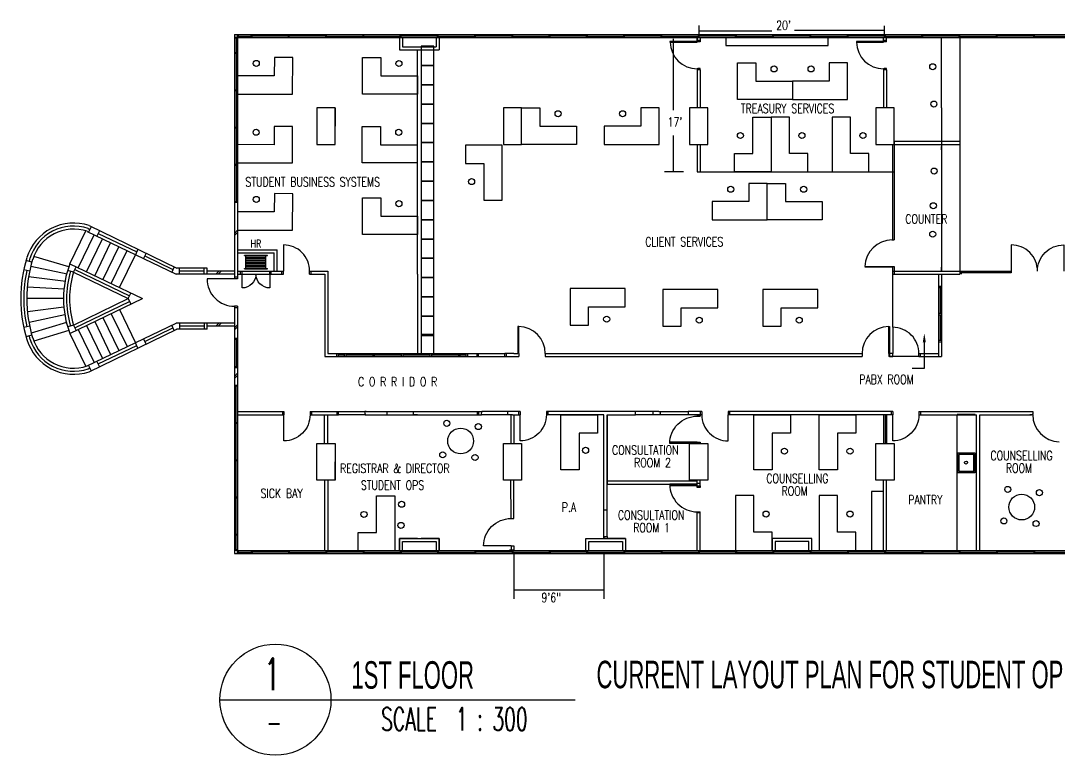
# Model space of a CAD drawing. Extents: x 66055 to 95088, y 59147 to 67166.
# Drawn here: x 66055 to 77389, y 59147 to 67166 of the extents above; entities that cross this region are included whole.
import ezdxf

# ---------------------------------------------------------------- set-up
doc = ezdxf.new("R2010")
doc.units = 0
doc.header["$LTSCALE"] = 500
doc.header["$MEASUREMENT"] = 0
doc.layers.get('0').update_dxf_attribs({"linetype": 'CONTINUOUS'})
doc.layers.add('EXIST-WALL', color=7, linetype='CONTINUOUS')
doc.layers.add('H', color=7, linetype='CONTINUOUS')
doc.styles.add('AMPHIONOUTLINE', font='')
doc.styles.add('R100', font='ROMANS.shx', dxfattribs={"width": 0.6, "height": 250})
doc.styles.add('R50', font='ROMANS.shx', dxfattribs={"width": 0.6, "height": 500})
doc.styles.add('ROMANS', font='romans', dxfattribs={"height": 4})
doc.styles.get('AMPHIONOUTLINE').set_extended_font_data('AmphionOutline')

# ---------------------------------------------------------------- blocks, each defined once
blk = doc.blocks.new('ksink08')
blk.add_lwpolyline([(266, -317), (-284, -317), (-284, 333), (266, 333)], close=True)
for points in [[(191, -292), (-209, -292, -0.414214), (-259, -242), (-259, 258, -0.414214), (-209, 308), (191, 308, -0.414214), (241, 258), (241, -242, -0.414214)], [(191, -277), (-209, -277, -0.414214), (-244, -242), (-244, 258, -0.414214), (-209, 293), (191, 293, -0.414214), (226, 258), (226, -242, -0.414214)]]:
    blk.add_lwpolyline(points, format="xyb", close=True)
blk.add_circle((0, 0), 50)

msp = doc.modelspace()

# ---------------------------------------------------------------- linework, layer by layer
at = {"layer": 'EXIST-WALL', "color": 0}
for p, q in [((68388, 67015), (92755, 67015)), ((68388, 67015), (68388, 64349)), ((68422, 66982), (68422, 67015)), ((68430, 66982), (68430, 67015)), ((68430, 66999), (68571, 66999)), ((68571, 66982), (68571, 67015)), ((68579, 66982), (68579, 67015)), ((68977, 66999), (68579, 66999)), ((68977, 66982), (68977, 67015)), ((68986, 66982), (68986, 67015)), ((69384, 66999), (68986, 66999)), ((69384, 66982), (69384, 67015)), ((69392, 66982), (69392, 67015)), ((69392, 66999), (69791, 66999)), ((69791, 66982), (69791, 67015)), ((69799, 66982), (69799, 67015)), ((69799, 66999), (70197, 66999)), ((70197, 66982), (70197, 67015)), ((70206, 66982), (70206, 67015)), ((70604, 66999), (70206, 66999)), ((70604, 66982), (70604, 67015)), ((70612, 66982), (70612, 67015)), ((70612, 66999), (71011, 66999)), ((71011, 66982), (71011, 67015)), ((71019, 66982), (71019, 67015)), ((71417, 66999), (71019, 66999)), ((71417, 66982), (71417, 67015)), ((71426, 66982), (71426, 67015)), ((71426, 66999), (71824, 66999)), ((71824, 66982), (71824, 67015)), ((71832, 66982), (71832, 67015)), ((72231, 66999), (71832, 66999)), ((72231, 66982), (72231, 67015)), ((72239, 66982), (72239, 67015)), ((72239, 66999), (72637, 66999)), ((72637, 66982), (72637, 67015)), ((72646, 66982), (72646, 67015)), ((73044, 66999), (72646, 66999)), ((73044, 66982), (73044, 67015)), ((73052, 66982), (73052, 67015)), ((73052, 66999), (73451, 66999)), ((73451, 66982), (73451, 67015)), ((73459, 66982), (73459, 67015)), ((73857, 66999), (73459, 66999)), ((73857, 66982), (73857, 67015)), ((73866, 66982), (73866, 67015)), ((73866, 66999), (74264, 66999)), ((74264, 66982), (74264, 67015)), ((74272, 66982), (74272, 67015)), ((74671, 66999), (74272, 66999)), ((74671, 66982), (74671, 67015)), ((74679, 66982), (74679, 67015)), ((74679, 66999), (75077, 66999)), ((75077, 66982), (75077, 67015)), ((75086, 66982), (75086, 67015)), ((75484, 66999), (75086, 66999)), ((75484, 66982), (75484, 67015)), ((75492, 66982), (75492, 67015)), ((75492, 66999), (75891, 66999)), ((75891, 66982), (75891, 67015)), ((75899, 66982), (75899, 67015)), ((76297, 66999), (75899, 66999)), ((76297, 66982), (76297, 67015)), ((76306, 66982), (76306, 67015)), ((76306, 66999), (76704, 66999)), ((76704, 66982), (76704, 67015)), ((76712, 66982), (76712, 67015)), ((77111, 66999), (76712, 66999)), ((77111, 66982), (77111, 67015)), ((77119, 66982), (77119, 67015)), ((77119, 66999), (77517, 66999)), ((68422, 66982), (68388, 66982)), ((68422, 66974), (68388, 66974)), ((68405, 66974), (68405, 66815)), ((68422, 66982), (92722, 66982)), ((68422, 66982), (68422, 64349)), ((70188, 66982), (70188, 66849)), ((70222, 66982), (70222, 66882)), ((70222, 66882), (70588, 66882)), ((70588, 66982), (70588, 66882)), ((70622, 66982), (70622, 66849)), ((73438, 66982), (73438, 66949)), ((73472, 66949), (73438, 66949)), ((73472, 66982), (73472, 66949)), ((76105, 66215), (76106, 66982)), ((76306, 66982), (76305, 64399)), ((68422, 66815), (68388, 66815)), ((68422, 66807), (68388, 66807)), ((68405, 66807), (68405, 66409)), ((70188, 66849), (70622, 66849)), ((68422, 66409), (68388, 66409)), ((68422, 66400), (68388, 66400)), ((68405, 66400), (68405, 66002)), ((76105, 66215), (76105, 64432)), ((68422, 66002), (68388, 66002)), ((68422, 65994), (68388, 65994)), ((68405, 65994), (68405, 65595)), ((75588, 65853), (76301, 65853)), ((75588, 65815), (76301, 65815)), ((76105, 65758), (76105, 65792)), ((68422, 65595), (68388, 65595)), ((68422, 65587), (68388, 65587)), ((68405, 65587), (68405, 65189)), ((68422, 65189), (68388, 65189)), ((68422, 65180), (68388, 65180)), ((66592, 64513), (66766, 64873)), ((66779, 64866), (67750, 64399)), ((66790, 64898), (66810, 64888)), ((66824, 64917), (66796, 64859)), ((66800, 64930), (67760, 64465)), ((66914, 64873), (66886, 64815)), ((66900, 64845), (67320, 64642)), ((68422, 64878), (68388, 64845)), ((68422, 64855), (68388, 64821)), ((66682, 64469), (66856, 64830)), ((66772, 64426), (66946, 64786)), ((66862, 64382), (67036, 64743)), ((66952, 64339), (67126, 64699)), ((67042, 64296), (67216, 64656)), ((67132, 64252), (67306, 64612)), ((67334, 64671), (67306, 64612)), ((67424, 64627), (67396, 64569)), ((68422, 64665), (68855, 64665)), ((68422, 64632), (68822, 64632)), ((68497, 64607), (68747, 64607)), ((68497, 64604), (68497, 64607)), ((68747, 64604), (68747, 64607)), ((68822, 64432), (68822, 64632)), ((68855, 64432), (68855, 64665)), ((66176, 64529), (66112, 64547)), ((66580, 64481), (66197, 64594)), ((66592, 64513), (67382, 64132)), ((67410, 64598), (67716, 64451)), ((68497, 64604), (68747, 64604)), ((68513, 64460), (68513, 64604)), ((68513, 64599), (68730, 64599)), ((68513, 64582), (68730, 64582)), ((68513, 64565), (68730, 64565)), ((68513, 64549), (68730, 64549)), ((68513, 64532), (68730, 64532)), ((68513, 64515), (68730, 64515)), ((68513, 64499), (68730, 64499)), ((68730, 64460), (68730, 64604)), ((66153, 64432), (66087, 64446)), ((66560, 64400), (66164, 64484)), ((66631, 64420), (66567, 64439)), ((66631, 64420), (66660, 64480)), ((66631, 64420), (67228, 64132)), ((66645, 64450), (67243, 64162)), ((67730, 64480), (67702, 64421)), ((68388, 64399), (67750, 64399)), ((68088, 64465), (67760, 64465)), ((67788, 64399), (67788, 64465)), ((68055, 64432), (67788, 64432)), ((68055, 64399), (68055, 64465)), ((68088, 64399), (68088, 64465)), ((68388, 64432), (68088, 64432)), ((68217, 64432), (68184, 64399)), ((68241, 64432), (68208, 64399)), ((68422, 64432), (68922, 64432)), ((68422, 64399), (68922, 64399)), ((68455, 64399), (68455, 64432)), ((68472, 64399), (68472, 64432)), ((68497, 64460), (68747, 64460)), ((68497, 64457), (68497, 64460)), ((68497, 64457), (68747, 64457)), ((68513, 64482), (68730, 64482)), ((68513, 64465), (68730, 64465)), ((68747, 64457), (68747, 64460)), ((68772, 64399), (68772, 64432)), ((68788, 64399), (68788, 64432)), ((68905, 64399), (68905, 64432)), ((68922, 64399), (68922, 64432)), ((69208, 64399), (69208, 64432)), ((69208, 64432), (69405, 64432)), ((69208, 64399), (69372, 64399)), ((69225, 64399), (69225, 64432)), ((69372, 64399), (69372, 63499)), ((69405, 64432), (69405, 63532)), ((75572, 64432), (76305, 64432)), ((75572, 64399), (76305, 64399)), ((76072, 64399), (76072, 63499)), ((76105, 64399), (76105, 63499)), ((76305, 64432), (76865, 64432)), ((76322, 64399), (76322, 64432)), ((76865, 64415), (76322, 64415)), ((66546, 64318), (66141, 64371)), ((68422, 64365), (68388, 64365)), ((68422, 64349), (68388, 64349)), ((76072, 64269), (76105, 64269)), ((66527, 64235), (66127, 64256)), ((67228, 64132), (67257, 64192)), ((76072, 64252), (76105, 64252)), ((76088, 64252), (76088, 63974)), ((66522, 64132), (66122, 64132)), ((66592, 63751), (67382, 64132)), ((66631, 63844), (67228, 64132)), ((66645, 63814), (67243, 64102)), ((67228, 64132), (67257, 64072)), ((68388, 64049), (68388, 61349)), ((68422, 64049), (68388, 64049)), ((68422, 64049), (68422, 61382)), ((66526, 64039), (66129, 63987)), ((66537, 63954), (66145, 63871)), ((67042, 63968), (67216, 63608)), ((67132, 64012), (67306, 63651)), ((68422, 64032), (68388, 64032)), ((76072, 63974), (76105, 63974)), ((76072, 63957), (76105, 63957)), ((76088, 63957), (76088, 63679)), ((66153, 63832), (66087, 63818)), ((66554, 63870), (66170, 63757)), ((66631, 63844), (66567, 63825)), ((66631, 63844), (66660, 63784)), ((66772, 63838), (66946, 63478)), ((66779, 63397), (67750, 63865)), ((66862, 63881), (67036, 63521)), ((66952, 63925), (67126, 63565)), ((67410, 63666), (67716, 63813)), ((67730, 63784), (67702, 63842)), ((68388, 63865), (67750, 63865)), ((67788, 63865), (67788, 63799)), ((68055, 63832), (67788, 63832)), ((68055, 63865), (68055, 63799)), ((68088, 63799), (68088, 63865)), ((68388, 63832), (68088, 63832)), ((68217, 63865), (68184, 63832)), ((68241, 63865), (68208, 63832)), ((68422, 63848), (68388, 63814)), ((68422, 63824), (68388, 63790)), ((66176, 63735), (66112, 63717)), ((66580, 63783), (66197, 63669)), ((66592, 63751), (66766, 63391)), ((66682, 63795), (66856, 63434)), ((66800, 63334), (67760, 63799)), ((68088, 63799), (67755, 63799)), ((66900, 63419), (67320, 63622)), ((67334, 63593), (67306, 63651)), ((67424, 63637), (67396, 63695)), ((68388, 63699), (68422, 63699)), ((68388, 63690), (68422, 63690)), ((68405, 63690), (68405, 63390)), ((75917, 63655), (75917, 63370)), ((76072, 63679), (76105, 63679)), ((76072, 63662), (76105, 63662)), ((69372, 63499), (71052, 63499)), ((69405, 63532), (71052, 63532)), ((69505, 63499), (69505, 63532)), ((69522, 63499), (69522, 63532)), ((69588, 63515), (69522, 63515)), ((69588, 63499), (69588, 63532)), ((69605, 63499), (69605, 63532)), ((69900, 63515), (69605, 63515)), ((69900, 63499), (69900, 63532)), ((69917, 63499), (69917, 63532)), ((70212, 63515), (69917, 63515)), ((70212, 63499), (70212, 63532)), ((70228, 63499), (70228, 63532)), ((70523, 63515), (70228, 63515)), ((70523, 63499), (70523, 63532)), ((70540, 63499), (70540, 63532)), ((70835, 63515), (70540, 63515)), ((70835, 63499), (70835, 63532)), ((70852, 63499), (70852, 63532)), ((70918, 63515), (70852, 63515)), ((70918, 63499), (70918, 63532)), ((70935, 63499), (70935, 63532)), ((71035, 63499), (71035, 63532)), ((71052, 63499), (71052, 63532)), ((71052, 63532), (71338, 63532)), ((71052, 63499), (71438, 63499)), ((71438, 63532), (71338, 63532)), ((71338, 63499), (71338, 63532)), ((71355, 63499), (71355, 63532)), ((75572, 63499), (75572, 63532)), ((75858, 63499), (75858, 63532)), ((75858, 63532), (76072, 63532)), ((75858, 63499), (76105, 63499)), ((75875, 63499), (75875, 63532)), ((66790, 63366), (66810, 63376)), ((66824, 63347), (66796, 63405)), ((66914, 63390), (66886, 63449)), ((68388, 63390), (68422, 63390)), ((68388, 63382), (68422, 63382)), ((75917, 63370), (75783, 63370)), ((68422, 63318), (68388, 63284)), ((68422, 63294), (68388, 63261)), ((68422, 63184), (68388, 63184)), ((68422, 63175), (68388, 63175)), ((68405, 62777), (68405, 63175)), ((71405, 62865), (71405, 62549)), ((71438, 62865), (71438, 62549)), ((73438, 62865), (73438, 62849)), ((73438, 62865), (73472, 62865)), ((73438, 62865), (73472, 62865)), ((73472, 62865), (73472, 62849)), ((75472, 62865), (75472, 62549)), ((75488, 62865), (75488, 62549)), ((75505, 62865), (75505, 62549)), ((76274, 61382), (76274, 62866)), ((76471, 62866), (76274, 62866)), ((68422, 62777), (68388, 62777)), ((68422, 62769), (68388, 62769)), ((68405, 62370), (68405, 62769)), ((73438, 62565), (73472, 62565)), ((73438, 62549), (73472, 62549)), ((68422, 62370), (68388, 62370)), ((68422, 62362), (68388, 62362)), ((68405, 61964), (68405, 62362)), ((71406, 61732), (71405, 62149)), ((71438, 61732), (71438, 62149)), ((73472, 62115), (73438, 62115)), ((75472, 61382), (75472, 62149)), ((75505, 61382), (75505, 62149)), ((73438, 62089), (73472, 62089)), ((73438, 62089), (73472, 62089)), ((68422, 61964), (68388, 61964)), ((68422, 61955), (68388, 61955)), ((68405, 61557), (68405, 61955)), ((73438, 61382), (73438, 61805)), ((73438, 61789), (73438, 61805)), ((73438, 61796), (73472, 61796)), ((73472, 61382), (73472, 61805)), ((73472, 61789), (73472, 61805)), ((68422, 61557), (68388, 61557)), ((68422, 61549), (68388, 61549)), ((68405, 61390), (68405, 61549)), ((68422, 61390), (68388, 61390)), ((68422, 61382), (68388, 61382)), ((68388, 61349), (92755, 61349)), ((68422, 61382), (92722, 61382)), ((68422, 61349), (68422, 61382)), ((68430, 61349), (68430, 61382)), ((68430, 61365), (68571, 61365)), ((68571, 61382), (68571, 61349)), ((68579, 61382), (68579, 61349)), ((68977, 61365), (68579, 61365)), ((68977, 61382), (68977, 61349)), ((68986, 61382), (68986, 61349)), ((68986, 61365), (69384, 61365)), ((69384, 61382), (69384, 61349)), ((69392, 61382), (69392, 61349)), ((69791, 61365), (69392, 61365)), ((69791, 61382), (69791, 61349)), ((69799, 61382), (69799, 61349)), ((69799, 61365), (70197, 61365)), ((70197, 61382), (70197, 61349)), ((70206, 61382), (70206, 61349)), ((70604, 61365), (70206, 61365)), ((70604, 61382), (70604, 61349)), ((70612, 61382), (70612, 61349)), ((70612, 61365), (71011, 61365)), ((71011, 61382), (71011, 61349)), ((71019, 61382), (71019, 61349)), ((71417, 61365), (71019, 61365)), ((71406, 61432), (71406, 61382)), ((71417, 61382), (71417, 61349)), ((71426, 61382), (71426, 61349)), ((71426, 61365), (71824, 61365)), ((71824, 61382), (71824, 61349)), ((71832, 61382), (71832, 61349)), ((72231, 61365), (71832, 61365)), ((72231, 61382), (72231, 61349)), ((72239, 61382), (72239, 61349)), ((72239, 61365), (72637, 61365)), ((72637, 61382), (72637, 61349)), ((72646, 61382), (72646, 61349)), ((73044, 61365), (72646, 61365)), ((73044, 61382), (73044, 61349)), ((73052, 61382), (73052, 61349)), ((73052, 61365), (73451, 61365)), ((73451, 61382), (73451, 61349)), ((73459, 61382), (73459, 61349)), ((73857, 61365), (73459, 61365)), ((73857, 61382), (73857, 61349)), ((73866, 61382), (73866, 61349)), ((73866, 61365), (74264, 61365)), ((74264, 61382), (74264, 61349)), ((74272, 61382), (74272, 61349)), ((74671, 61365), (74272, 61365)), ((74671, 61382), (74671, 61349)), ((74679, 61382), (74679, 61349)), ((74679, 61365), (75077, 61365)), ((75077, 61382), (75077, 61349)), ((75086, 61382), (75086, 61349)), ((75484, 61365), (75086, 61365)), ((75484, 61382), (75484, 61349)), ((75492, 61382), (75492, 61349)), ((75492, 61365), (75891, 61365)), ((75891, 61382), (75891, 61349)), ((75899, 61382), (75899, 61349)), ((76297, 61365), (75899, 61365)), ((76297, 61382), (76297, 61349)), ((76306, 61382), (76306, 61349)), ((76306, 61365), (76704, 61365)), ((76704, 61382), (76704, 61349)), ((76712, 61382), (76712, 61349)), ((77111, 61365), (76712, 61365)), ((77111, 61382), (77111, 61349)), ((77119, 61382), (77119, 61349)), ((77119, 61365), (77517, 61365)), ((68228, 59754), (72106, 59754))]:
    msp.add_line(p, q, dxfattribs=at)
at = {"layer": 'EXIST-WALL', "ltscale": 10}
for p, q in [((73446, 66938), (73141, 66938)), ((73141, 66938), (73141, 66931)), ((73141, 66931), (73438, 66931)), ((73438, 66931), (73438, 66982)), ((73446, 66934), (73446, 66938)), ((73472, 66934), (73446, 66934)), ((73472, 66949), (73472, 66934)), ((75479, 66938), (75175, 66938)), ((75175, 66938), (75175, 66931)), ((75175, 66931), (75472, 66931)), ((75472, 66931), (75472, 66982)), ((75479, 66934), (75479, 66938)), ((75505, 66934), (75479, 66934)), ((75505, 66934), (75505, 66982)), ((73438, 66641), (73438, 66630)), ((73446, 66641), (73438, 66641)), ((73472, 66644), (73446, 66644)), ((73446, 66644), (73446, 66644)), ((73446, 66644), (73446, 66641)), ((73472, 66630), (73472, 66644)), ((75479, 66641), (75472, 66641)), ((75472, 66641), (75472, 66630)), ((75505, 66644), (75479, 66644)), ((75479, 66644), (75479, 66641)), ((75505, 66630), (75505, 66644)), ((69488, 66215), (69488, 66015)), ((75267, 64483), (75572, 64483)), ((75572, 64476), (75267, 64476)), ((75572, 63819), (75572, 64432)), ((71490, 63829), (71482, 63829)), ((71482, 63829), (71482, 63532)), ((71490, 63532), (71490, 63829)), ((75528, 63532), (75528, 63829)), ((75528, 63829), (75535, 63829)), ((75535, 63829), (75535, 63532)), ((75875, 63499), (75572, 63499)), ((69505, 62899), (69519, 62899)), ((69516, 62865), (69505, 62865)), ((69505, 62865), (69523, 62865)), ((69519, 62873), (69516, 62873)), ((69516, 62873), (69516, 62865)), ((69519, 62899), (69519, 62873)), ((69824, 62899), (69809, 62899)), ((69809, 62899), (69809, 62873)), ((69809, 62873), (69813, 62873)), ((69813, 62873), (69813, 62868)), ((69813, 62873), (69813, 62865)), ((69813, 62865), (69824, 62865)), ((73019, 62899), (73034, 62899)), ((73019, 62899), (73034, 62899)), ((73030, 62865), (73019, 62865)), ((73030, 62865), (73019, 62865)), ((73034, 62873), (73030, 62873)), ((73030, 62873), (73030, 62865)), ((73034, 62873), (73030, 62873)), ((73030, 62873), (73030, 62865)), ((73034, 62899), (73034, 62873)), ((77099, 62865), (77068, 62865)), ((77088, 62899), (77103, 62899)), ((77088, 62899), (77103, 62899)), ((77099, 62865), (77088, 62865)), ((77103, 62873), (77099, 62873)), ((77099, 62873), (77099, 62865)), ((77103, 62873), (77099, 62873)), ((77099, 62873), (77099, 62865)), ((77103, 62899), (77103, 62873)), ((69488, 62149), (69488, 62349))]:
    msp.add_line(p, q, dxfattribs=at)
at = {"layer": 'EXIST-WALL', "color": 0, "linetype": 'Continuous', "ltscale": 10}
for p, q in [((75505, 66949), (75472, 66949)), ((70386, 64399), (70386, 66849)), ((70386, 64432), (70386, 66849)), ((70424, 66849), (70424, 64399)), ((73438, 66630), (73438, 66215)), ((73472, 66630), (73438, 66630)), ((73472, 66630), (73472, 66215)), ((75505, 66630), (75472, 66630)), ((75472, 66630), (75472, 66215)), ((75505, 66630), (75505, 66215)), ((70424, 65582), (70424, 64782)), ((68422, 62899), (68927, 62899)), ((68422, 62865), (68927, 62865)), ((68910, 62899), (68910, 62865)), ((68927, 62899), (68927, 62865)), ((69213, 62899), (69213, 62865)), ((69213, 62899), (69505, 62899)), ((69213, 62865), (69505, 62865)), ((69230, 62899), (69230, 62865)), ((69369, 62549), (69369, 62865)), ((69407, 62549), (69407, 62865)), ((69505, 62899), (69505, 62865)), ((69505, 62899), (69505, 62865)), ((69505, 62899), (69519, 62899)), ((69505, 62865), (69522, 62865)), ((69824, 62865), (70342, 62865)), ((70342, 62899), (71087, 62899)), ((70342, 62865), (71052, 62865)), ((71035, 62899), (71035, 62865)), ((71052, 62899), (71052, 62865)), ((71422, 62865), (71372, 62865)), ((71422, 62865), (71505, 62865)), ((71488, 62899), (71488, 62865)), ((71505, 62899), (71505, 62865)), ((71792, 62899), (71792, 62865)), ((72475, 62899), (71792, 62899)), ((72419, 62865), (71792, 62865)), ((71808, 62899), (71808, 62865)), ((73488, 62899), (73338, 62899)), ((73338, 62899), (73338, 62865)), ((73338, 62899), (73338, 62865)), ((73488, 62865), (73338, 62865)), ((73472, 62899), (73472, 62865)), ((73488, 62899), (73488, 62865)), ((73775, 62899), (73775, 62865)), ((75572, 62899), (73775, 62899)), ((75572, 62865), (73775, 62865)), ((73792, 62899), (73792, 62865)), ((75555, 62899), (75555, 62865)), ((75572, 62899), (75572, 62865)), ((75858, 62899), (77088, 62899)), ((75858, 62899), (75858, 62865)), ((75858, 62865), (76486, 62865)), ((75875, 62899), (75875, 62865)), ((76486, 61382), (76486, 62865)), ((76524, 61382), (76524, 62865)), ((76524, 62865), (77088, 62865)), ((69369, 62149), (69369, 61382)), ((69407, 62149), (69407, 61382))]:
    msp.add_line(p, q, dxfattribs=at)
at = {"layer": 'EXIST-WALL', "color": 0}
for points in [[(69288, 66215), (69288, 65815), (69488, 65815), (69488, 66215)], [(71322, 66215), (71322, 65815), (71522, 65815), (71522, 66215)], [(73355, 66215), (73355, 65815), (73555, 65815), (73555, 66215)], [(75388, 66215), (75388, 65815), (75588, 65815), (75588, 66215)], [(75388, 66215), (75388, 65815), (75588, 65815), (75588, 66215)], [(69288, 62149), (69288, 62549), (69488, 62549), (69488, 62149)], [(71322, 62149), (71322, 62549), (71522, 62549), (71522, 62149)], [(73355, 62149), (73355, 62549), (73555, 62549), (73555, 62149)], [(75388, 62149), (75388, 62549), (75588, 62549), (75588, 62149)]]:
    msp.add_lwpolyline(points, close=True, dxfattribs=at)
for points in [[(69208, 64432, 0.414214), (68922, 64719), (68922, 64432)], [(77152, 64432, 0.414214), (76865, 64719), (76865, 64415)], [(77152, 64432, -0.414214), (77438, 64719), (77438, 64432)], [(68772, 64399), (68772, 64249, -0.414214), (68622, 64399, -0.414214), (68472, 64249), (68472, 64399)], [(68388, 64349), (68088, 64349, 0.414214), (68388, 64049)], [(75858, 63532, 0.414214), (75572, 63819), (75572, 63532)], [(71792, 62865, -0.414214), (71505, 62579), (71505, 62865)], [(73438, 62549), (73138, 62549, -0.414214), (73438, 62849)], [(73488, 62865, 0.414214), (73775, 62579), (73775, 62865)], [(75858, 62865, -0.414214), (75572, 62579), (75572, 62865)], [(73438, 62105), (73138, 62105, 0.414214), (73438, 61805)], [(71406, 61432), (71106, 61432, -0.414214), (71406, 61732)]]:
    msp.add_lwpolyline(points, format="xyb", dxfattribs=at)
at = {"layer": 'EXIST-WALL', "color": 0, "linetype": 'Continuous', "ltscale": 10}
msp.add_lwpolyline([(69213, 62865, -0.414214), (68927, 62579), (68927, 62865)], format="xyb", dxfattribs=at)
for points in [[(70188, 61382), (70188, 61515), (70386, 61515)], [(70386, 61515), (70189, 61515), (70189, 61382)], [(70222, 61382), (70222, 61482), (70588, 61482), (70588, 61382)], [(70318, 61515), (70622, 61515), (70622, 61382)], [(70622, 61382), (70622, 61515), (70424, 61515)], [(72222, 61382), (72222, 61515), (72419, 61515)], [(72255, 61382), (72255, 61482), (72622, 61482), (72622, 61382)], [(72419, 61515), (72655, 61515), (72655, 61382)], [(74453, 61515), (74255, 61515), (74255, 61382)], [(74655, 61382), (74655, 61482), (74288, 61482), (74288, 61382)], [(74688, 61382), (74688, 61515), (74453, 61515)]]:
    msp.add_lwpolyline(points, dxfattribs=at)
at = {"layer": 'EXIST-WALL', "color": 0}
msp.add_circle((68835, 59754), 606, dxfattribs=at)
at = {"layer": 'EXIST-WALL', "ltscale": 10}
for centre, radius, start, end in [((73439, 66939), 298, 181.5623, 269.7813), ((75473, 66939), 298, 181.5891, 269.7815), ((75566, 64475), 298, 90.2185, 178.4109), ((71484, 63534), 295, 359.6519, 88.9775), ((75533, 63534), 295, 91.0225, 180.3481), ((77398, 62867), 298, 180.2521, 268.4043)]:
    msp.add_arc(centre, radius, start, end, dxfattribs=at)
at = {"layer": 'EXIST-WALL', "color": 0}
for centre, radius, start, end in [((66632, 64424), 533, 71.5651, 163.0353), ((66632, 64424), 500, 71.5651, 163.0353), ((66632, 64424), 467, 71.5651, 163.0353), ((67588, 64132), 1533, 163.0353, 196.9647), ((67588, 64132), 1467, 163.0353, 196.9647), ((67588, 64132), 1500, 163.0353, 164.2875), ((67588, 64132), 1067, 159.0829, 200.9171), ((67588, 64132), 1500, 168.1971, 191.8029), ((67588, 64132), 1033, 163.2552, 196.7448), ((67588, 64132), 1000, 163.2552, 196.7448), ((67588, 64132), 1500, 195.7125, 196.9647), ((66632, 63840), 467, 196.9647, 288.4349), ((66632, 63840), 533, 196.9647, 288.4349), ((66632, 63840), 500, 196.9647, 288.4349)]:
    msp.add_arc(centre, radius, start, end, dxfattribs=at)
msp.add_solid([(75933, 63655), (75900, 63655), (75917, 63755)], dxfattribs=at)
at = {"layer": 'H', "ltscale": 10}
for p, q in [((73459, 67015), (73459, 67115)), ((75484, 67015), (75484, 67111)), ((73459, 67055), (74251, 67055)), ((75480, 67059), (74499, 67059)), ((73181, 66189), (73181, 66968)), ((73752, 66982), (73752, 66894)), ((73752, 66894), (74867, 66894)), ((74867, 66894), (74867, 66982)), ((73181, 65525), (73181, 65914)), ((75588, 65853), (75588, 64773)), ((73438, 65815), (73438, 65731)), ((73438, 65815), (73438, 65515)), ((73472, 65815), (73472, 65515)), ((75572, 64773), (75572, 65815)), ((73289, 65518), (73080, 65518)), ((73438, 65515), (75588, 65515)), ((75564, 64773), (75572, 64773)), ((75564, 64773), (75588, 64773)), ((70386, 64399), (70386, 63532)), ((70424, 64399), (70424, 63532)), ((75572, 64483), (75572, 64476)), ((75572, 64483), (75588, 64483)), ((75572, 64432), (75572, 64476)), ((75588, 64483), (75588, 64399)), ((76105, 64432), (76105, 64476)), ((71438, 63532), (71482, 63532)), ((71438, 63499), (71490, 63499)), ((71490, 63532), (71490, 63499)), ((71780, 63532), (75238, 63532)), ((71780, 63532), (71780, 63499)), ((71780, 63499), (75238, 63499)), ((75238, 63532), (75238, 63499)), ((75572, 63532), (75528, 63532)), ((75528, 63532), (75528, 63499)), ((75572, 63499), (75528, 63499)), ((75535, 63532), (75535, 63499)), ((75535, 63499), (75572, 63499)), ((69519, 62899), (69809, 62899)), ((69813, 62865), (69523, 62865)), ((69824, 62899), (70342, 62899)), ((70055, 62865), (70055, 62899)), ((70342, 62865), (70342, 62899)), ((70386, 62865), (70342, 62865)), ((71052, 62865), (71085, 62865)), ((71085, 62865), (71087, 62899)), ((71372, 62865), (71085, 62865)), ((71505, 62899), (71087, 62899)), ((71372, 62865), (71372, 62899)), ((72419, 61515), (72419, 62865)), ((72457, 61535), (72457, 62865)), ((72457, 62865), (72475, 62865)), ((72457, 62865), (72457, 62124)), ((72765, 62899), (72475, 62899)), ((72475, 62865), (72765, 62865)), ((72957, 62899), (72765, 62899)), ((72765, 62865), (72765, 62899)), ((72957, 62865), (72765, 62865)), ((72957, 62865), (72957, 62899)), ((73019, 62899), (72957, 62899)), ((73338, 62865), (72957, 62865)), ((73034, 62899), (73338, 62899)), ((73438, 62849), (73472, 62849)), ((73438, 62565), (73139, 62565)), ((73438, 62565), (73438, 62549)), ((73472, 62565), (73472, 62549)), ((72457, 62124), (72457, 62142)), ((72457, 62142), (73438, 62142)), ((72457, 62142), (72457, 62105)), ((73438, 62072), (73438, 62149)), ((73472, 62080), (73472, 62149)), ((72457, 62105), (73438, 62105)), ((73438, 62089), (73139, 62089)), ((73438, 62089), (73139, 62089)), ((73438, 62089), (73438, 62105)), ((73438, 62089), (73438, 62072)), ((73472, 62072), (73438, 62072)), ((73472, 62089), (73472, 62105)), ((73472, 62089), (73472, 62072)), ((75341, 62027), (75341, 61382)), ((75470, 62027), (75341, 62027)), ((72421, 61825), (72457, 61825)), ((73438, 61805), (73472, 61805)), ((71406, 61732), (71438, 61732)), ((70188, 61515), (70386, 61515)), ((70622, 61515), (70424, 61515)), ((72222, 61515), (72330, 61515)), ((72222, 61515), (72420, 61515)), ((72222, 61515), (72438, 61515)), ((72419, 61535), (72419, 61515)), ((72419, 61535), (72457, 61535)), ((72438, 61515), (72420, 61515)), ((72457, 61535), (72457, 61535)), ((72457, 61535), (72457, 61515)), ((72655, 61515), (72457, 61515)), ((71390, 61390), (71438, 61390)), ((71405, 61382), (71405, 61390)), ((71406, 61432), (71438, 61432)), ((71438, 61432), (71438, 61390)), ((71438, 61390), (71438, 61382)), ((71438, 61349), (71438, 60854)), ((72419, 61349), (72419, 60854)), ((71438, 60954), (72419, 60954))]:
    msp.add_line(p, q, dxfattribs=at)
for points in [[(70424, 66677), (70562, 66677), (70562, 66887), (70424, 66887)], [(69022, 66364), (69023, 66764), (68823, 66764), (68822, 66564), (68422, 66566), (68422, 66366)], [(69784, 66364), (69784, 66764), (69984, 66764), (69984, 66564), (70384, 66564), (70384, 66364)], [(70424, 66466), (70562, 66466), (70562, 66677), (70424, 66677)], [(73879, 66305), (73879, 66705), (74079, 66705), (74079, 66505), (74479, 66505), (74479, 66305)], [(75079, 66305), (75079, 66705), (74879, 66705), (74879, 66505), (74479, 66505), (74479, 66305)], [(70424, 66256), (70562, 66256), (70562, 66466), (70424, 66466)], [(70424, 66045), (70562, 66045), (70562, 66256), (70424, 66256)], [(71522, 65815), (71522, 66215), (71722, 66215), (71722, 66015), (72122, 66015), (72122, 65815)], [(73022, 65815), (73022, 66215), (72822, 66215), (72822, 66015), (72422, 66015), (72422, 65815)], [(74245, 65515), (73845, 65515), (73845, 65715), (74045, 65715), (74045, 66115), (74245, 66115)], [(74245, 65515), (74645, 65515), (74645, 65715), (74445, 65715), (74445, 66115), (74245, 66115)], [(74911, 65515), (75311, 65515), (75311, 65715), (75111, 65715), (75111, 66115), (74911, 66115)], [(69021, 65613), (69022, 66013), (68822, 66013), (68822, 65813), (68422, 65815), (68421, 65615)], [(69782, 65613), (69782, 66013), (69982, 66013), (69982, 65813), (70382, 65813), (70382, 65613)], [(70424, 65835), (70562, 65835), (70562, 66045), (70424, 66045)], [(70424, 65624), (70562, 65624), (70562, 65835), (70424, 65835)], [(71310, 65808), (70910, 65808), (70910, 65608), (71110, 65608), (71110, 65208), (71310, 65208)], [(70424, 65413), (70562, 65413), (70562, 65624), (70424, 65624)], [(70424, 65203), (70562, 65203), (70562, 65413), (70424, 65413)], [(74202, 64991), (74202, 65391), (74002, 65391), (74002, 65191), (73602, 65191), (73602, 64991)], [(74202, 64991), (74202, 65391), (74402, 65391), (74402, 65191), (74802, 65191), (74802, 64991)], [(69022, 64878), (69023, 65278), (68823, 65279), (68822, 65079), (68422, 65080), (68422, 64880)], [(69784, 64834), (69784, 65234), (69984, 65234), (69984, 65034), (70384, 65034), (70384, 64834)], [(70424, 64992), (70562, 64992), (70562, 65203), (70424, 65203)], [(70424, 64782), (70562, 64782), (70562, 64992), (70424, 64992)], [(70424, 64573), (70562, 64573), (70562, 64783), (70424, 64783)], [(70424, 64362), (70562, 64362), (70562, 64573), (70424, 64573)], [(70424, 64152), (70562, 64152), (70562, 64362), (70424, 64362)], [(72052, 64244), (72052, 63844), (72252, 63844), (72252, 64044), (72652, 64044), (72652, 64244)], [(73062, 64232), (73062, 63832), (73262, 63832), (73262, 64032), (73662, 64032), (73662, 64232)], [(74154, 64232), (74154, 63832), (74354, 63832), (74354, 64032), (74754, 64032), (74754, 64232)], [(70424, 63941), (70562, 63941), (70562, 64152), (70424, 64152)], [(70424, 63731), (70562, 63731), (70562, 63941), (70424, 63941)], [(70424, 63532), (70562, 63532), (70562, 63742), (70424, 63742)], [(71951, 62865), (72351, 62865), (72351, 62665), (72151, 62665), (72151, 62265), (71951, 62265)], [(74055, 62865), (74455, 62865), (74455, 62665), (74255, 62665), (74255, 62265), (74055, 62265)], [(74770, 62865), (75170, 62865), (75170, 62665), (74970, 62665), (74970, 62265), (74770, 62265)], [(70136, 61378), (69736, 61378), (69736, 61578), (69936, 61578), (69936, 61978), (70136, 61978)], [(73855, 61382), (74255, 61382), (74255, 61582), (74055, 61582), (74055, 61982), (73855, 61982)], [(74770, 61382), (75170, 61382), (75170, 61582), (74970, 61582), (74970, 61982), (74770, 61982)]]:
    msp.add_lwpolyline(points, close=True, dxfattribs=at)
for centre, radius in [((68625, 66700), 33.1), ((70182, 66699), 33.1), ((74277, 66640), 33.1), ((74681, 66640), 33.1), ((76009, 66664), 33.1), ((76021, 66256), 33.1), ((71920, 66151), 33.1), ((72624, 66151), 33.1), ((68624, 65949), 33.1), ((70180, 65948), 33.1), ((73910, 65913), 33.1), ((74581, 65913), 33.1), ((75247, 65913), 33.1), ((76024, 65525), 33.1), ((70975, 65410), 33.1), ((73804, 65326), 33.1), ((74600, 65326), 33.1), ((68625, 65215), 33.1), ((70182, 65169), 33.1), ((76015, 65146), 33.1), ((76009, 64836), 33.1), ((72450, 63908), 33.1), ((73460, 63897), 33.1), ((74552, 63897), 33.1), ((70705, 62771), 33.1), ((70856, 62578), 141), ((71049, 62735), 33.1), ((70661, 62427), 33.1), ((72220, 62476), 33.1), ((74390, 62467), 33.1), ((75106, 62467), 33.1), ((71013, 62398), 33.1), ((76828, 62050), 33.1), ((77173, 62014), 33.1), ((70211, 61887), 33.1), ((76980, 61857), 141), ((69801, 61776), 33.1), ((74190, 61780), 33.1), ((75106, 61780), 33.1), ((70205, 61657), 33.1), ((76785, 61706), 33.1), ((77137, 61677), 33.1)]:
    msp.add_circle(centre, radius, dxfattribs=at)

# ---------------------------------------------------------------- block references
at = {"layer": 'EXIST-WALL', "color": 0, "xscale": 0.3333332000183873, "yscale": 0.3333332000183873, "zscale": 0.3333332, "rotation": 180}
msp.add_blockref('ksink08', (76372, 62343), dxfattribs=at)

# ---------------------------------------------------------------- texts
at = {"layer": 'EXIST-WALL', "color": 0}
for s, height, style, width, p in [("20'", 100, 'ROMANS', 0.75, (74300, 67066)), ('TREASURY SERVICES', 100, 'ROMANS', 0.75, (73915, 66158)), ("17'", 100, 'ROMANS', 0.75, (73115, 66011)), ('STUDENT BUSINESS SYSTEMS', 100, 'ROMANS', 0.75, (68507, 65357)), ('COUNTER', 100, 'ROMANS', 0.75, (75709, 64951)), ('HR', 83.3, 'ROMANS', 0.75, (68564, 64690)), ('CLIENT SERVICES', 100, 'ROMANS', 0.75, (72871, 64703)), ('C O R R I D O R ', 100, 'ROMANS', 0.75, (69736, 63175)), ('PABX ROOM', 100, 'ROMANS', 0.75, (75206, 63200)), ('CONSULTATION', 100, 'ROMANS', 0.75, (72508, 62429)), ('COUNSELLING', 100, 'ROMANS', 0.75, (76639, 62369)), ('ROOM 2', 100, 'ROMANS', 0.75, (72749, 62292)), ('REGISTRAR & DIRECTOR', 100, 'ROMANS', 0.75, (69540, 62229)), ('ROOM', 100, 'ROMANS', 0.75, (76807, 62232)), ('STUDENT OPS', 100, 'ROMANS', 0.75, (69767, 62046)), ('COUNSELLING', 100, 'ROMANS', 0.75, (74192, 62119)), ('SICK BAY', 100, 'ROMANS', 0.75, (68672, 61956)), ('ROOM', 100, 'ROMANS', 0.75, (74359, 61982)), ('P.A', 100, 'ROMANS', 0.75, (71960, 61805)), ('PANTRY', 100, 'ROMANS', 0.75, (75741, 61887)), ('CONSULTATION', 100, 'ROMANS', 0.75, (72572, 61719)), ('ROOM 1', 100, 'ROMANS', 0.75, (72739, 61582)), ('9\'6"', 100, 'ROMANS', 0.75, (71738, 60819)), ('1', 350, 'R50', 0.6, (68708, 59857)), ('1ST FLOOR ', 300, 'AMPHIONOUTLINE', 0.6, (69664, 59874)), ('CURRENT LAYOUT PLAN FOR STUDENT OPERATIONS ', 300, 'AMPHIONOUTLINE', 0.6, (72339, 59879)), ('SCALE  1 : 300', 250, 'R100', 0.6, (69987, 59417)), ('-', 250, 'R100', 0.6, (68736, 59384))]:
    msp.add_text(s, height=height, dxfattribs=dict(at, style=style, width=width)).set_placement(p)

doc.saveas('drawing.dxf')
